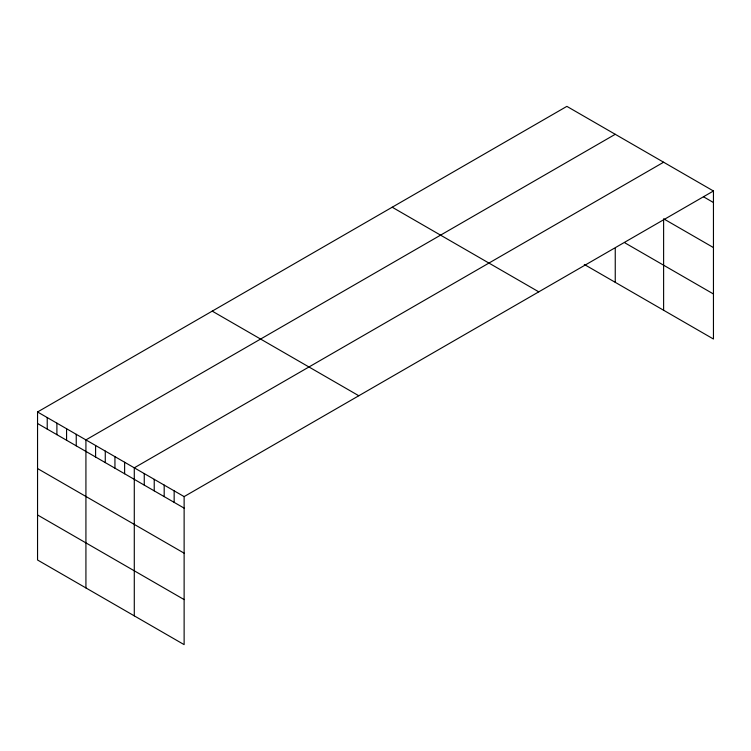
<?xml version="1.0" encoding="UTF-8"?>
<svg xmlns="http://www.w3.org/2000/svg" width="751" height="751" viewBox="0 0 751 751"><rect width="100%" height="100%" fill="white"/><g stroke="black" fill="none" stroke-linecap="round" stroke-linejoin="round"><path stroke-width="1.13" d="M37.55 411.98L184.126 496.599L184.126 644.63L37.55 560.002L37.55 411.98L566.874 106.37L713.45 190.998L713.45 339.02L584.287 264.455M615.247 134.298L85.924 439.898L85.924 587.93M663.612 162.225L134.288 467.826L134.288 615.858M184.126 496.599L713.45 190.998M703.48 196.771L713.45 202.526M713.45 247.567L663.612 218.794L663.612 310.247M624.916 242.864L713.45 293.979M392.2 207.22L538.777 291.848M212.223 311.13L358.8 395.749M37.55 423.498L184.126 508.127M37.55 468.549L184.126 553.168M37.55 514.961L184.126 599.58M615.247 248.543L615.247 282.329M174.157 490.844L174.157 502.372M164.187 485.09L164.187 496.618M154.227 479.335L154.227 490.863M144.258 473.581L144.258 485.108M124.619 462.24L124.619 473.768M114.941 456.655L114.941 468.183M105.271 451.069L105.271 462.597M95.593 445.484L95.593 457.012M76.245 434.313L76.245 445.841M66.576 428.737L66.576 440.255M56.898 423.151L56.898 434.669M47.229 417.565L47.229 429.084"/></g></svg>
